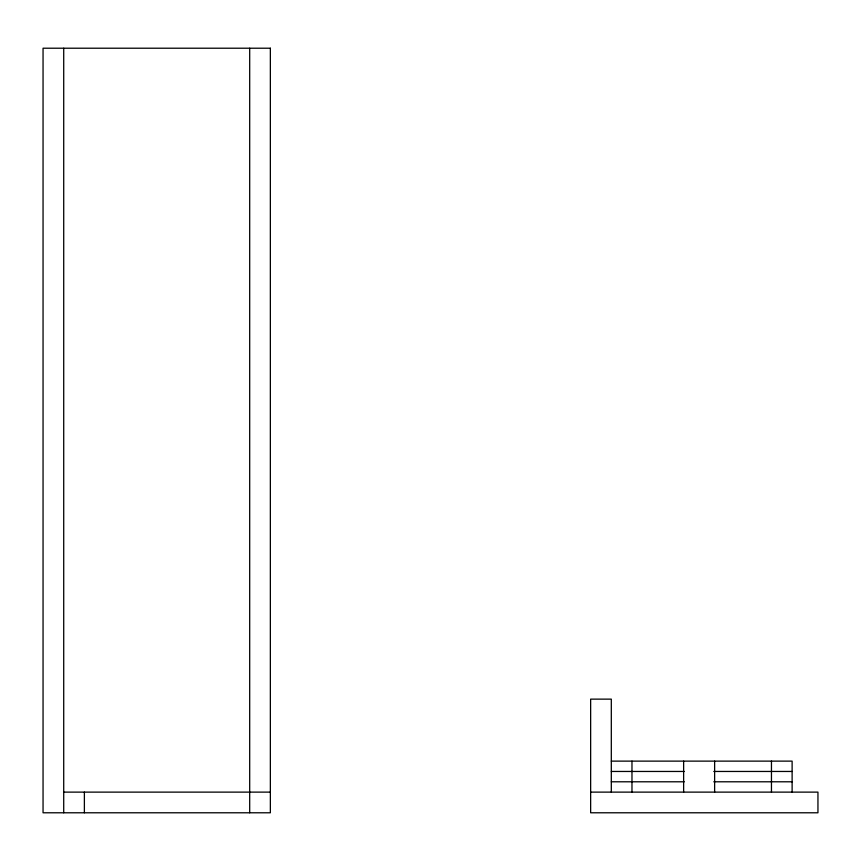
<?xml version="1.0" encoding="UTF-8"?>
<svg xmlns="http://www.w3.org/2000/svg" width="861" height="861" viewBox="0 0 861 861"><rect width="100%" height="100%" fill="white"/><g stroke="black" fill="none" stroke-linecap="round" stroke-linejoin="round"><path stroke-width="1.29" d="M611.31 761.124L792.12 761.124L792.12 792.12M611.31 771.456L684.28 771.456M713.791 771.456L792.12 771.456M611.31 781.788L684.28 781.788M713.791 781.788L792.12 781.788M63.714 792.12L270.354 792.12M590.646 792.12L817.95 792.12L817.95 812.784L590.646 812.784L590.646 699.132L611.31 699.132L611.31 792.12M771.456 761.124L771.456 792.12M714.63 761.124L714.63 792.12M683.634 761.124L683.634 792.12M631.974 761.124L631.974 792.12M249.69 48.216L249.69 812.784M84.378 792.12L84.378 812.784M63.714 48.216L63.714 812.784M270.354 48.216L43.05 48.216L43.05 812.784L270.354 812.784L270.354 48.216"/></g></svg>
